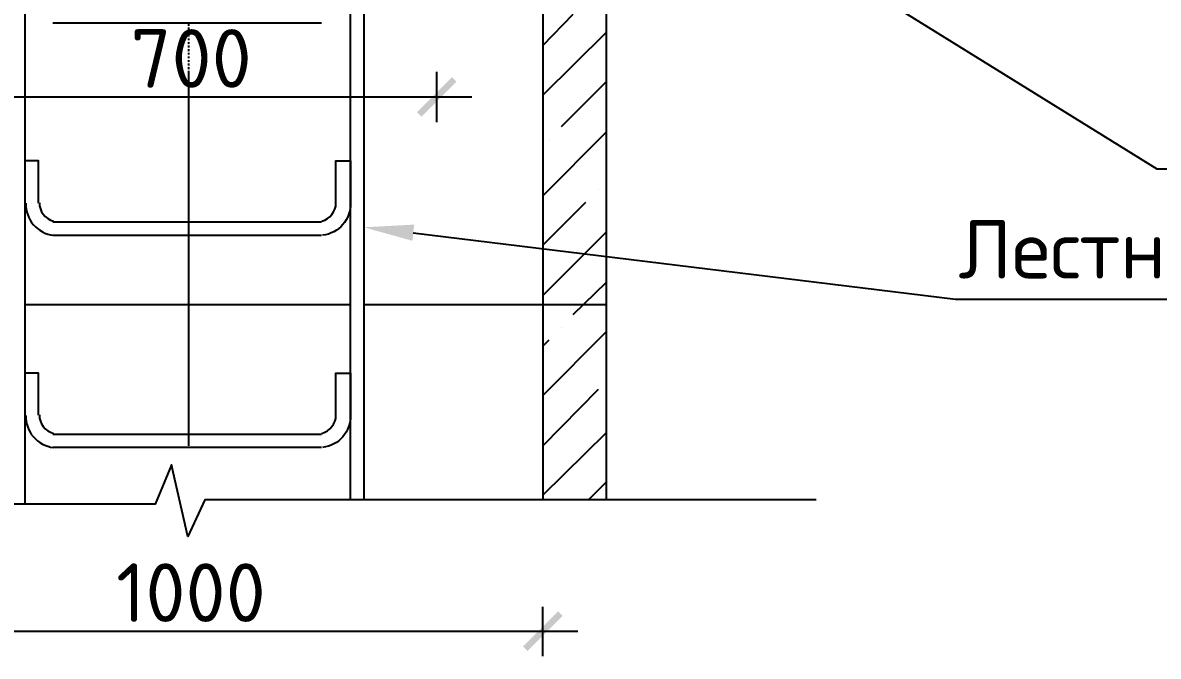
# Model space of a CAD drawing. Extents: x 8646 to 18206, y -17605 to -192.
# Drawn here: x 11457.5 to 11511, y -8126.9 to -8097 of the extents above; entities that cross this region are included whole.
import ezdxf

# ---------------------------------------------------------------- set-up
doc = ezdxf.new("R2010")
doc.units = 0
for name, color, linetype in [('PDF__0', 7, 'CONTINUOUS'), ('PDF__ТЕКСТ', 7, 'CONTINUOUS'), ('PDF__УСИЛЕНИЕ', 7, 'CONTINUOUS')]:
    doc.layers.add(name, color=color, linetype=linetype)
doc.styles.add('PDF_ISOCPEUR', font='isocpeur.ttf')

msp = doc.modelspace()

# ---------------------------------------------------------------- linework, layer by layer
at = {"layer": 'PDF__0', "linetype": 'CONTINUOUS'}
for points in [[(11476.986, -8101.724), (11476.986, -8099.351)], [(11475.333, -8100.537), (11478.638, -8100.537)], [(11481.986, -8126.897), (11481.986, -8124.566)], [(11480.334, -8125.71), (11483.639, -8125.71)]]:
    msp.add_lwpolyline(points, dxfattribs=at)
for points in [[(11476.053, -8101.258), (11476.265, -8101.47), (11477.706, -8099.605)], [(11476.265, -8101.47), (11477.706, -8099.605), (11477.918, -8099.817)], [(11481.054, -8126.431), (11481.266, -8126.643), (11482.707, -8124.778)], [(11481.266, -8126.643), (11482.707, -8124.778), (11482.919, -8124.99)]]:
    msp.add_solid(points, dxfattribs=at)
at = {"layer": 'PDF__УСИЛЕНИЕ', "color": 252, "linetype": 'CONTINUOUS'}
for points in [[(11456.898, -8119.735), (11456.898, -8070.66), (11457.576, -8070.66), (11457.576, -8119.735)], [(11472.917, -8119.523), (11472.917, -8070.66), (11473.553, -8070.66), (11473.553, -8119.523)], [(11486.945, -8089.053), (11510.931, -8103.928), (11512.626, -8103.928), (11540.554, -8103.928)], [(11484.995, -8119.523), (11484.995, -8090.324), (11481.986, -8090.324), (11481.986, -8119.523)], [(11481.986, -8098.122), (11483.427, -8096.638)], [(11471.561, -8097.062), (11458.89, -8097.062)], [(11481.986, -8100.453), (11484.995, -8097.486)], [(11482.876, -8101.936), (11484.995, -8099.817)], [(11481.986, -8105.199), (11484.995, -8102.19)], [(11482.283, -8102.529), (11482.283, -8102.529)], [(11458.212, -8105.538), (11458.212, -8103.546), (11457.576, -8103.546), (11457.576, -8105.538)], [(11484.614, -8104.902), (11484.614, -8104.902)], [(11481.986, -8107.53), (11484.02, -8105.496)], [(11458.89, -8106.428), (11471.561, -8106.428)], [(11471.561, -8107.064), (11458.89, -8107.064)], [(11475.884, -8106.936), (11501.438, -8110.072), (11517.627, -8110.072)], [(11481.986, -8109.903), (11484.995, -8106.894)], [(11483.427, -8110.793), (11484.995, -8109.267)], [(11457.576, -8110.327), (11472.917, -8110.327)], [(11473.553, -8110.327), (11484.995, -8110.327)], [(11482.876, -8111.386), (11482.876, -8111.386)], [(11481.986, -8114.607), (11484.995, -8111.598)], [(11481.986, -8112.276), (11482.283, -8111.98)], [(11458.212, -8115.539), (11458.212, -8113.548), (11457.576, -8113.548), (11457.576, -8115.539)], [(11481.986, -8116.98), (11484.614, -8114.31)], [(11458.89, -8116.429), (11471.561, -8116.429)], [(11481.986, -8119.311), (11484.995, -8116.345)], [(11471.561, -8117.065), (11458.89, -8117.065)], [(11494.869, -8119.523), (11466.052, -8119.523), (11465.247, -8121.26), (11464.484, -8117.87), (11463.721, -8119.735), (11435.37, -8119.735)], [(11484.148, -8119.523), (11484.995, -8118.675)]]:
    msp.add_lwpolyline(points, dxfattribs=at)
at = {"layer": 'PDF__УСИЛЕНИЕ', "linetype": 'CONTINUOUS'}
for points in [[(11465.289, -8097.062), (11465.289, -8097.062)], [(11465.289, -8097.105), (11465.289, -8097.189)], [(11465.289, -8097.232), (11465.289, -8097.232)], [(11465.289, -8097.274), (11465.289, -8097.359)], [(11465.289, -8097.401), (11465.289, -8097.401)], [(11465.289, -8097.444), (11465.289, -8097.528)], [(11465.289, -8097.571), (11465.289, -8097.571)], [(11465.289, -8097.613), (11465.289, -8097.698)], [(11465.289, -8097.74), (11465.289, -8097.74)], [(11465.289, -8097.783), (11465.289, -8097.867)], [(11465.289, -8097.91), (11465.289, -8097.91)], [(11465.289, -8097.952), (11465.289, -8098.037)], [(11465.289, -8098.079), (11465.289, -8098.079)], [(11465.289, -8098.122), (11465.289, -8098.206)], [(11465.289, -8098.249), (11465.289, -8098.249)], [(11465.289, -8098.291), (11465.289, -8098.376)], [(11465.289, -8098.418), (11465.289, -8098.418)], [(11465.289, -8098.461), (11465.289, -8098.545)], [(11465.289, -8098.588), (11465.289, -8098.588)], [(11465.289, -8098.63), (11465.289, -8098.715)], [(11465.289, -8098.757), (11465.289, -8098.757)], [(11465.289, -8098.8), (11465.289, -8098.885)], [(11465.289, -8098.927), (11465.289, -8098.927)], [(11465.289, -8098.969), (11465.289, -8099.054)], [(11465.289, -8099.096), (11465.289, -8099.096)], [(11465.289, -8099.139), (11465.289, -8099.224)], [(11465.289, -8099.266), (11465.289, -8099.266)], [(11465.289, -8099.308), (11465.289, -8099.393), (11465.289, -8099.435), (11465.289, -8099.563), (11465.289, -8099.605), (11465.289, -8099.732), (11465.289, -8099.774), (11465.289, -8099.902), (11465.289, -8099.944), (11465.289, -8100.071), (11465.289, -8100.114), (11465.289, -8100.241), (11465.289, -8100.283), (11465.289, -8100.41), (11465.289, -8100.453), (11465.289, -8100.58), (11465.289, -8100.622), (11465.289, -8100.749), (11465.289, -8100.792), (11465.289, -8100.919), (11465.289, -8100.961), (11465.289, -8101.088), (11465.289, -8101.131), (11465.289, -8101.258), (11465.289, -8101.3), (11465.289, -8101.427), (11465.289, -8101.47), (11465.289, -8101.597), (11465.289, -8101.639), (11465.289, -8101.766), (11465.289, -8101.809), (11465.289, -8101.936), (11465.289, -8101.978), (11465.289, -8102.105), (11465.289, -8102.148), (11465.289, -8102.275), (11465.289, -8102.317), (11465.289, -8102.444), (11465.289, -8102.487), (11465.289, -8102.614), (11465.289, -8102.656), (11465.289, -8102.783), (11465.289, -8102.826), (11465.289, -8102.953), (11465.289, -8102.995), (11465.289, -8103.122), (11465.289, -8103.165), (11465.289, -8103.292), (11465.289, -8103.334), (11465.289, -8103.461), (11465.289, -8103.504), (11465.289, -8103.631), (11465.289, -8103.673), (11465.289, -8103.8), (11465.289, -8103.843), (11465.289, -8103.97), (11465.289, -8104.012), (11465.289, -8104.139), (11465.289, -8104.182), (11465.289, -8104.309), (11465.289, -8104.351), (11465.289, -8104.479), (11465.289, -8104.521), (11465.289, -8104.648), (11465.289, -8104.69), (11465.289, -8104.818), (11465.289, -8104.86), (11465.289, -8104.987), (11465.289, -8105.029), (11465.289, -8105.157), (11465.289, -8105.199), (11465.289, -8105.326), (11465.289, -8105.368), (11465.289, -8105.496), (11465.289, -8105.538), (11465.289, -8105.665), (11465.289, -8105.707), (11465.289, -8105.835), (11465.289, -8105.877), (11465.289, -8106.004), (11465.289, -8106.047), (11465.289, -8106.174), (11465.289, -8106.216), (11465.289, -8106.343), (11465.289, -8106.386), (11465.289, -8106.513), (11465.289, -8106.555), (11465.289, -8106.682), (11465.289, -8106.725), (11465.289, -8106.852), (11465.289, -8106.894), (11465.289, -8107.021), (11465.289, -8107.064), (11465.289, -8107.191), (11465.289, -8107.233), (11465.289, -8107.36), (11465.289, -8107.403), (11465.289, -8107.53), (11465.289, -8107.572), (11465.289, -8107.699), (11465.289, -8107.742), (11465.289, -8107.869), (11465.289, -8107.911), (11465.289, -8108.038), (11465.289, -8108.081), (11465.289, -8108.208), (11465.289, -8108.25), (11465.289, -8108.377), (11465.289, -8108.42), (11465.289, -8108.547), (11465.289, -8108.589), (11465.289, -8108.716), (11465.289, -8108.759), (11465.289, -8108.886), (11465.289, -8108.928), (11465.289, -8109.055), (11465.289, -8109.098), (11465.289, -8109.225), (11465.289, -8109.267), (11465.289, -8109.394), (11465.289, -8109.437), (11465.289, -8109.564), (11465.289, -8109.606), (11465.289, -8109.733), (11465.289, -8109.776), (11465.289, -8109.903), (11465.289, -8109.945), (11465.289, -8110.072), (11465.289, -8110.115), (11465.289, -8110.242), (11465.289, -8110.284), (11465.289, -8110.412), (11465.289, -8110.454), (11465.289, -8110.581), (11465.289, -8110.623), (11465.289, -8110.751), (11465.289, -8110.793), (11465.289, -8110.92), (11465.289, -8110.962), (11465.289, -8111.09), (11465.289, -8111.132), (11465.289, -8111.259), (11465.289, -8111.301), (11465.289, -8111.429), (11465.289, -8111.471), (11465.289, -8111.598), (11465.289, -8111.641), (11465.289, -8111.768), (11465.289, -8111.81), (11465.289, -8111.937), (11465.289, -8111.98), (11465.289, -8112.107), (11465.289, -8112.149), (11465.289, -8112.276), (11465.289, -8112.319), (11465.289, -8112.446), (11465.289, -8112.488), (11465.289, -8112.615), (11465.289, -8112.658), (11465.289, -8112.785), (11465.289, -8112.827), (11465.289, -8112.954), (11465.289, -8112.997), (11465.289, -8113.124), (11465.289, -8113.166), (11465.289, -8113.293), (11465.289, -8113.336), (11465.289, -8113.463), (11465.289, -8113.505), (11465.289, -8113.632), (11465.289, -8113.675), (11465.289, -8113.802), (11465.289, -8113.844), (11465.289, -8113.971), (11465.289, -8114.014), (11465.289, -8114.141), (11465.289, -8114.183), (11465.289, -8114.31), (11465.289, -8114.353), (11465.289, -8114.48), (11465.289, -8114.522), (11465.289, -8114.649), (11465.289, -8114.692), (11465.289, -8114.819), (11465.289, -8114.861), (11465.289, -8114.988), (11465.289, -8115.031), (11465.289, -8115.158), (11465.289, -8115.2), (11465.289, -8115.327), (11465.289, -8115.37), (11465.289, -8115.497), (11465.289, -8115.539), (11465.289, -8115.666), (11465.289, -8115.709), (11465.289, -8115.836), (11465.289, -8115.878), (11465.289, -8116.006), (11465.289, -8116.048), (11465.289, -8116.175), (11465.289, -8116.217), (11465.289, -8116.345), (11465.289, -8116.387), (11465.289, -8116.514), (11465.289, -8116.556), (11465.289, -8116.684), (11465.289, -8116.726), (11465.289, -8116.853), (11465.289, -8116.895), (11465.289, -8116.98)], [(11455.288, -8100.537), (11475.333, -8100.537)], [(11450.287, -8125.71), (11480.334, -8125.71)]]:
    msp.add_lwpolyline(points, dxfattribs=at)
at = {"layer": 'PDF__УСИЛЕНИЕ', "color": 252, "linetype": 'CONTINUOUS'}
for points in [[(11471.578, -8106.393, 0.332535), (11472.239, -8105.538), (11472.239, -8103.546), (11472.917, -8103.546), (11472.917, -8105.538, -0.394361), (11471.61, -8107.055)], [(11471.578, -8116.394, 0.332535), (11472.239, -8115.539), (11472.239, -8113.548), (11472.917, -8113.548), (11472.917, -8115.539, -0.394361), (11471.61, -8117.057)]]:
    msp.add_lwpolyline(points, format="xyb", dxfattribs=at)
for centre, radius, start, end in [((11459.081, -8105.602), 1.462, 177.8301, 263.9195), ((11459.165, -8105.517), 0.911, 180.4946, 254.0696), ((11459.081, -8115.603), 1.462, 177.8301, 263.9195), ((11459.165, -8115.518), 0.911, 180.4946, 254.0696)]:
    msp.add_arc(centre, radius, start, end, dxfattribs=at)
msp.add_solid([(11475.841, -8107.318), (11473.553, -8106.682), (11475.926, -8106.555)], dxfattribs=at)

# ---------------------------------------------------------------- texts
at = {"layer": 'PDF__ТЕКСТ', "linetype": 'CONTINUOUS', "char_height": 2.7614, "attachment_point": 4, "style": 'PDF_ISOCPEUR'}
for s, insert in [('700', (11462.551, -8098.723)), ('1000', (11461.872, -8123.897))]:
    msp.add_mtext(s, dxfattribs=dict(at, insert=insert))
at = {"layer": 'PDF__ТЕКСТ', "color": 252, "linetype": 'CONTINUOUS', "insert": (11501.583, -8108.089), "char_height": 2.7614, "attachment_point": 4, "style": 'PDF_ISOCPEUR'}
msp.add_mtext('Лестница', dxfattribs=at)

doc.saveas('drawing.dxf')
